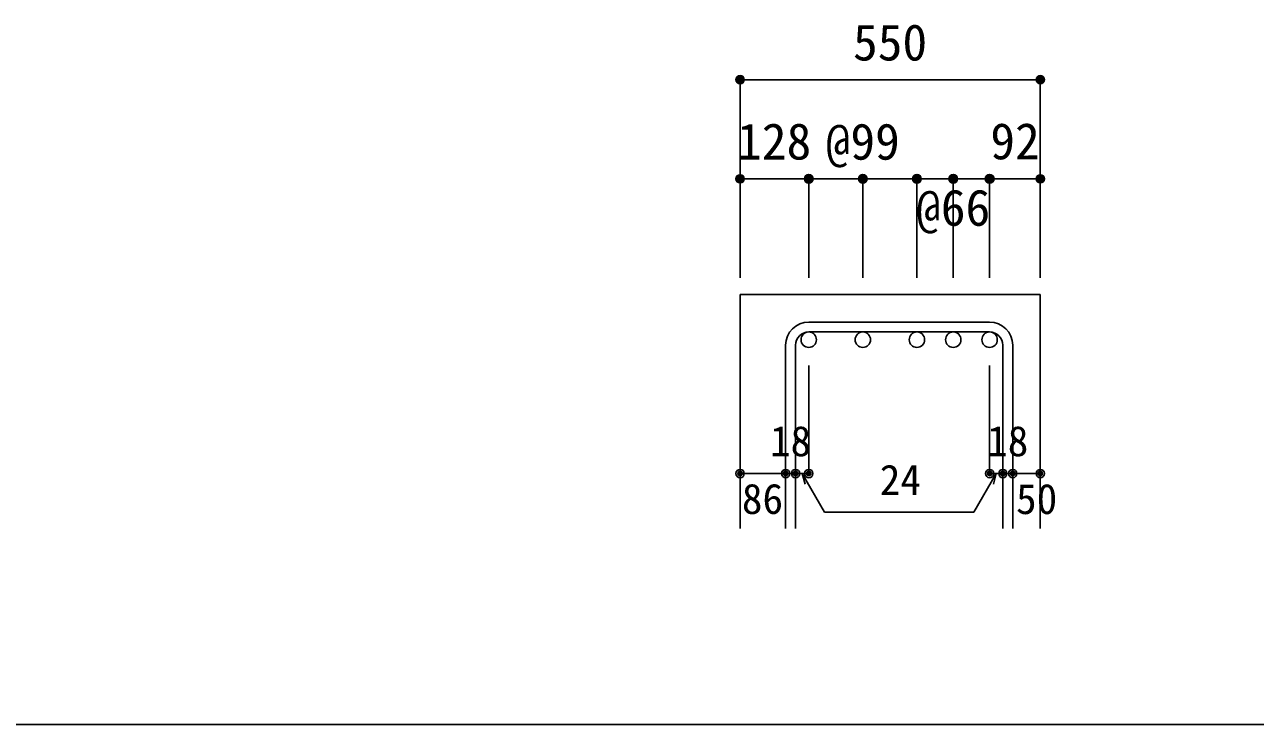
# Model space of a CAD drawing. Units: millimetres at full size, sheet at 1:30; some dimension numbers follow another scale. Extents: x -5973 to 5954, y -4195 to 4201.
# Drawn here: x -1019 to 1215, y 3 to 1273 of the extents above; entities that cross this region are included whole.
import ezdxf
from ezdxf.enums import TextEntityAlignment as Align

# ---------------------------------------------------------------- set-up
doc = ezdxf.new("R2010")
doc.units = ezdxf.units.MM
doc.header["$LTSCALE"] = 30
doc.header["$PDMODE"] = 32
doc.header["$PDSIZE"] = 15
for name, color, linetype in [('0-1_躯体線', 2, 'Continuous'), ('0-5_基礎梁筋', 7, 'Continuous'), ('0-6_スタラップ筋', 7, 'Continuous'), ('0-D_寸法', 4, 'Continuous'), ('F-0_枠', 6, 'Continuous')]:
    doc.layers.add(name, color=color, linetype=linetype)
doc.styles.add('ＭＳ ゴシック', font='')
doc.styles.get('ＭＳ ゴシック').set_extended_font_data('MS Gothic')

msp = doc.modelspace()

# ---------------------------------------------------------------- linework, layer by layer
at = {"layer": '0-1_躯体線'}
for p, q in [((279.94, 358.3), (279.94, 783.3)), ((824.94, 783.3), (279.94, 783.3)), ((824.94, 358.3), (824.94, 783.3))]:
    msp.add_line(p, q, dxfattribs=at)
at = {"layer": '0-5_基礎梁筋', "color": 3}
for centre in [(404.63, 701.3), (502.78, 701.3), (600.94, 701.3), (666.94, 701.3), (732.94, 701.3)]:
    msp.add_circle(centre, 14, dxfattribs=at)
at = {"layer": '0-6_スタラップ筋'}
for p, q in [((732.94, 733.3), (404.63, 733.3)), ((732.94, 715.3), (404.63, 715.3)), ((362.63, 691.3), (362.63, 358.3)), ((380.63, 691.3), (380.63, 358.3)), ((756.94, 691.3), (756.94, 358.3)), ((774.94, 691.3), (774.94, 358.3))]:
    msp.add_line(p, q, dxfattribs=at)
for centre, radius, start, end in [((404.63, 691.3), 42, 90, 180), ((404.63, 691.3), 24, 90, 180), ((732.94, 691.3), 42, 0, 90), ((732.94, 691.3), 24, 0, 90)]:
    msp.add_arc(centre, radius, start, end, dxfattribs=at)
at = {"layer": '0-D_寸法'}
for p, q in [((279.94, 1173.3), (279.94, 993.3)), ((279.94, 1173.3), (824.94, 1173.3)), ((824.94, 1173.3), (824.94, 993.3)), ((279.94, 993.3), (279.94, 813.3)), ((404.63, 993.3), (279.94, 993.3)), ((404.63, 993.3), (404.63, 813.3)), ((404.63, 993.3), (502.78, 993.3)), ((502.78, 993.3), (502.78, 813.3)), ((502.78, 993.3), (600.94, 993.3)), ((600.94, 993.3), (600.94, 813.3)), ((600.94, 993.3), (600.94, 813.3)), ((600.94, 993.3), (666.94, 993.3)), ((666.94, 993.3), (732.94, 993.3)), ((666.94, 993.3), (666.94, 813.3)), ((732.94, 993.3), (732.94, 813.3)), ((738.94, 993.3), (824.94, 993.3)), ((824.94, 993.3), (824.94, 813.3)), ((404.63, 458.3), (404.63, 654.39)), ((732.94, 458.3), (732.94, 654.39)), ((279.94, 458.3), (362.63, 458.3)), ((362.63, 458.3), (380.63, 458.3)), ((380.63, 458.3), (404.63, 458.3)), ((392.63, 458.3), (433.08, 388.24)), ((392.63, 458.3), (397.81, 438.98)), ((744.94, 458.3), (704.49, 388.24)), ((756.94, 458.3), (732.94, 458.3)), ((744.94, 458.3), (739.76, 438.98)), ((774.94, 458.3), (756.94, 458.3)), ((824.94, 458.3), (774.94, 458.3)), ((704.49, 388.24), (433.08, 388.24))]:
    msp.add_line(p, q, dxfattribs=at)
for centre, radius in [((279.94, 1173.3), 7.2), ((279.94, 1173.3), 6.4), ((279.94, 1173.3), 5.6), ((279.94, 1173.3), 4.8), ((279.94, 1173.3), 4), ((279.94, 1173.3), 3.2), ((279.94, 1173.3), 2.4), ((279.94, 1173.3), 1.6), ((279.94, 1173.3), 0.8), ((824.94, 1173.3), 7.2), ((824.94, 1173.3), 6.4), ((824.94, 1173.3), 5.6), ((824.94, 1173.3), 4.8), ((824.94, 1173.3), 4), ((824.94, 1173.3), 3.2), ((824.94, 1173.3), 2.4), ((824.94, 1173.3), 1.6), ((824.94, 1173.3), 0.8), ((279.94, 993.3), 7.2), ((279.94, 993.3), 6.4), ((279.94, 993.3), 5.6), ((279.94, 993.3), 4.8), ((279.94, 993.3), 4), ((279.94, 993.3), 3.2), ((279.94, 993.3), 2.4), ((279.94, 993.3), 1.6), ((279.94, 993.3), 0.8), ((404.63, 993.3), 8), ((404.63, 993.3), 7.2), ((404.63, 993.3), 6.4), ((404.63, 993.3), 5.6), ((404.63, 993.3), 4.8), ((404.63, 993.3), 4), ((404.63, 993.3), 3.2), ((404.63, 993.3), 2.4), ((404.63, 993.3), 1.6), ((404.63, 993.3), 0.8), ((502.78, 993.3), 8), ((502.78, 993.3), 7.2), ((502.78, 993.3), 6.4), ((502.78, 993.3), 5.6), ((502.78, 993.3), 4.8), ((502.78, 993.3), 4), ((502.78, 993.3), 3.2), ((502.78, 993.3), 2.4), ((502.78, 993.3), 1.6), ((502.78, 993.3), 0.8), ((600.94, 993.3), 8), ((600.94, 993.3), 7.2), ((600.94, 993.3), 6.4), ((600.94, 993.3), 5.6), ((600.94, 993.3), 4.8), ((600.94, 993.3), 4), ((600.94, 993.3), 3.2), ((600.94, 993.3), 2.4), ((600.94, 993.3), 1.6), ((600.94, 993.3), 0.8), ((666.94, 993.3), 8), ((666.94, 993.3), 7.2), ((666.94, 993.3), 6.4), ((666.94, 993.3), 5.6), ((666.94, 993.3), 4.8), ((666.94, 993.3), 4), ((666.94, 993.3), 3.2), ((666.94, 993.3), 2.4), ((666.94, 993.3), 1.6), ((666.94, 993.3), 0.8), ((732.94, 993.3), 8), ((732.94, 993.3), 7.2), ((732.94, 993.3), 6.4), ((732.94, 993.3), 5.6), ((732.94, 993.3), 4.8), ((732.94, 993.3), 4), ((732.94, 993.3), 3.2), ((732.94, 993.3), 2.4), ((732.94, 993.3), 1.6), ((732.94, 993.3), 0.8), ((824.94, 993.3), 7.2), ((824.94, 993.3), 6.4), ((824.94, 993.3), 5.6), ((824.94, 993.3), 4.8), ((824.94, 993.3), 4), ((824.94, 993.3), 3.2), ((824.94, 993.3), 2.4), ((824.94, 993.3), 1.6), ((824.94, 993.3), 0.8), ((279.94, 458.3), 4), ((279.94, 458.3), 3.6), ((279.94, 458.3), 3.2), ((279.94, 458.3), 2.8), ((279.94, 458.3), 2.4), ((279.94, 458.3), 2), ((279.94, 458.3), 1.6), ((279.94, 458.3), 1.2), ((279.94, 458.3), 0.8), ((279.94, 458.3), 0.4), ((362.63, 458.3), 4), ((362.63, 458.3), 3.6), ((362.63, 458.3), 3.2), ((362.63, 458.3), 2.8), ((362.63, 458.3), 2.4), ((362.63, 458.3), 2), ((362.63, 458.3), 1.6), ((362.63, 458.3), 1.2), ((362.63, 458.3), 0.8), ((362.63, 458.3), 0.4), ((380.63, 458.3), 4), ((380.63, 458.3), 3.6), ((380.63, 458.3), 3.2), ((380.63, 458.3), 2.8), ((380.63, 458.3), 2.4), ((380.63, 458.3), 2), ((380.63, 458.3), 1.6), ((380.63, 458.3), 1.2), ((380.63, 458.3), 0.8), ((380.63, 458.3), 0.4), ((404.63, 458.3), 4), ((404.63, 458.3), 3.6), ((404.63, 458.3), 3.2), ((404.63, 458.3), 2.8), ((404.63, 458.3), 2.4), ((404.63, 458.3), 2), ((404.63, 458.3), 1.6), ((404.63, 458.3), 1.2), ((404.63, 458.3), 0.8), ((404.63, 458.3), 0.4), ((732.94, 458.3), 4), ((732.94, 458.3), 3.6), ((732.94, 458.3), 3.2), ((732.94, 458.3), 2.8), ((732.94, 458.3), 2.4), ((732.94, 458.3), 2), ((732.94, 458.3), 1.6), ((732.94, 458.3), 1.2), ((732.94, 458.3), 0.8), ((732.94, 458.3), 0.4), ((756.94, 458.3), 4), ((756.94, 458.3), 3.6), ((756.94, 458.3), 3.2), ((756.94, 458.3), 2.8), ((756.94, 458.3), 2.4), ((756.94, 458.3), 2), ((756.94, 458.3), 1.6), ((756.94, 458.3), 1.2), ((756.94, 458.3), 0.8), ((756.94, 458.3), 0.4), ((774.94, 458.3), 4), ((774.94, 458.3), 3.6), ((774.94, 458.3), 3.2), ((774.94, 458.3), 2.8), ((774.94, 458.3), 2.4), ((774.94, 458.3), 2), ((774.94, 458.3), 1.6), ((774.94, 458.3), 1.2), ((774.94, 458.3), 0.8), ((774.94, 458.3), 0.4), ((824.94, 458.3), 4), ((824.94, 458.3), 3.6), ((824.94, 458.3), 3.2), ((824.94, 458.3), 2.8), ((824.94, 458.3), 2.4), ((824.94, 458.3), 2), ((824.94, 458.3), 1.6), ((824.94, 458.3), 1.2), ((824.94, 458.3), 0.8), ((824.94, 458.3), 0.4)]:
    msp.add_circle(centre, radius, dxfattribs=at)
at = {"layer": '0-D_寸法', "color": 7}
for p in [(279.94, 1173.3), (824.94, 1173.3), (279.94, 993.3), (404.63, 993.3), (404.63, 993.3), (502.78, 993.3), (502.78, 993.3), (600.94, 993.3), (600.94, 993.3), (666.94, 993.3), (666.94, 993.3), (732.94, 993.3), (732.94, 993.3), (732.94, 993.3), (824.94, 993.3), (279.94, 458.3), (362.63, 458.3), (380.63, 458.3), (404.63, 458.3), (404.63, 458.3), (732.94, 458.3), (732.94, 458.3), (756.94, 458.3), (774.94, 458.3), (824.94, 458.3)]:
    msp.add_point(p, dxfattribs=at)
at = {"layer": 'F-0_枠', "color": 2}
msp.add_line((3723.6, 2.95), (-5972.88, 2.95), dxfattribs=at)

# ---------------------------------------------------------------- texts
at = {"layer": '0-D_寸法', "style": 'ＭＳ ゴシック'}
for s, height, p in [('550', 65.98, (484.94, 1188.3)), ('128', 65.98, (274.56, 1008.55)), ('@99', 65.98, (435.28, 1008.3)), ('92', 65.98, (734.22, 1008.99)), ('@66', 65.98, (599.44, 888.3)), ('18', 54.99, (334.13, 473.3)), ('18', 54.99, (728.44, 473.3)), ('24', 54.99, (533.53, 403.05)), ('86', 54.99, (283.2, 368.51)), ('50', 54.99, (780.94, 368.3))]:
    msp.add_text(s, height=height, dxfattribs=at).set_placement(p, align=Align.BOTTOM_LEFT)

doc.saveas('drawing.dxf')
